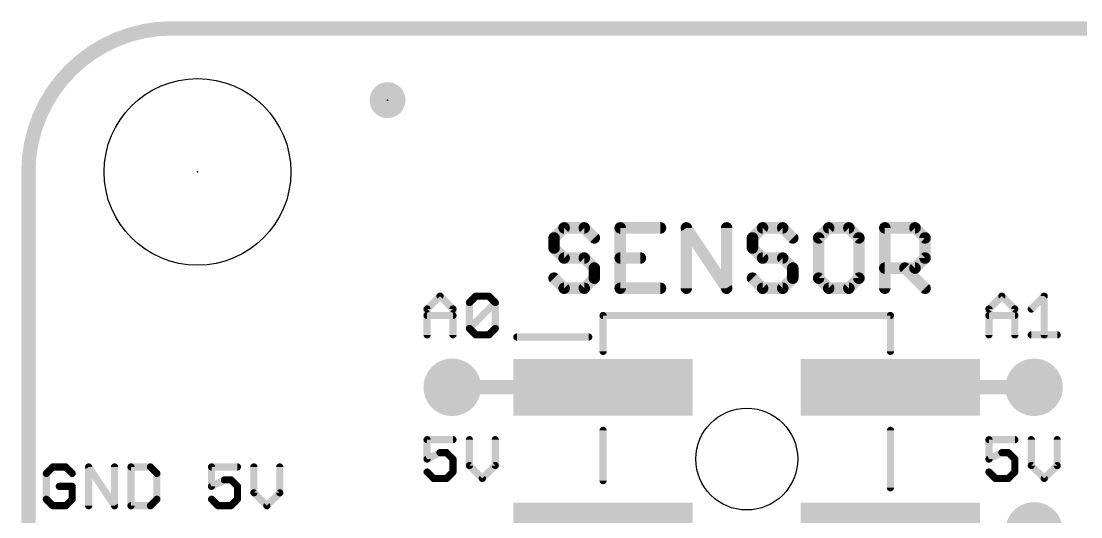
# Model space of a CAD drawing. Extents: x -27 to 95, y -17 to 50.
# Drawn here: x -0.13 to 18.61, y 40.89 to 49.66 of the extents above; entities that cross this region are included whole.
import ezdxf

# ---------------------------------------------------------------- set-up
doc = ezdxf.new("R2010")
doc.units = 0
for name, color, linetype in [('1', 12, 'CONTINUOUS'), ('16', 132, 'CONTINUOUS'), ('18', 110, 'CONTINUOUS'), ('20', 53, 'CONTINUOUS'), ('21', 41, 'CONTINUOUS'), ('23', 53, 'CONTINUOUS')]:
    doc.layers.add(name, color=color, linetype=linetype)

# ---------------------------------------------------------------- blocks, each defined once
blk = doc.blocks.new('PIE')
at = {"const_width": 0.5}
blk.add_lwpolyline([(0, -0.25, 1), (0, 0.25, 1), (0, -0.25)], format="xyb", dxfattribs=at)
blk = doc.blocks.new('RECT')
blk.add_solid([(-0.5, -0.5), (0.5, -0.5), (-0.5, 0.5), (0.5, 0.5)])
blk = doc.blocks.new('ROUNDV')
at = {"const_width": 0.5}
blk.add_lwpolyline([(0, -0.25, 1), (0, 0.25, 1), (0, -0.25)], format="xyb", dxfattribs=at)

msp = doc.modelspace()

# ---------------------------------------------------------------- linework, layer by layer
at = {"layer": '1'}
for points, const_width in [([(2.54, 49.53, 0.4142), (0, 46.99)], 0.254), ([(2.54, 49.5935, 1), (2.54, 49.4665)], 0.127), ([(2.54, 49.4665, 1), (2.54, 49.5935)], 0.127), ([(0.0635, 46.99, 1), (-0.0635, 46.99)], 0.127), ([(-0.0635, 46.99, 1), (0.0635, 46.99)], 0.127), ([(7.493, 43.2435, 1), (7.493, 43.1165)], 0.127), ([(10.16, 43.1165, 1), (10.16, 43.2435)], 0.127), ([(15.24, 43.2435, 1), (15.24, 43.1165)], 0.127), ([(17.78, 43.1165, 1), (17.78, 43.2435)], 0.127)]:
    msp.add_lwpolyline(points, format="xyb", dxfattribs=dict(at, const_width=const_width))
at = {"layer": '1', "const_width": 0.254}
for points in [[(2.54, 49.53), (91.44, 49.53)], [(0, 2.54), (0, 46.99)], [(7.493, 43.18), (10.16, 43.18)], [(17.78, 43.18), (15.24, 43.18)]]:
    msp.add_lwpolyline(points, dxfattribs=at)
at = {"layer": '16'}
for points, const_width in [([(2.54, 49.53, 0.4142), (0, 46.99)], 0.254), ([(2.54, 49.5935, 1), (2.54, 49.4665)], 0.127), ([(2.54, 49.4665, 1), (2.54, 49.5935)], 0.127), ([(0.0635, 46.99, 1), (-0.0635, 46.99)], 0.127), ([(-0.0635, 46.99, 1), (0.0635, 46.99)], 0.127)]:
    msp.add_lwpolyline(points, format="xyb", dxfattribs=dict(at, const_width=const_width))
at = {"layer": '16', "const_width": 0.254}
for points in [[(2.54, 49.53), (91.44, 49.53)], [(0, 2.54), (0, 46.99)]]:
    msp.add_lwpolyline(points, dxfattribs=at)
at = {"layer": '20'}
for points, const_width in [([(2.54, 49.53, 0.4142), (0, 46.99)], 0.254), ([(2.54, 49.5935, 1), (2.54, 49.4665)], 0.127), ([(2.54, 49.4665, 1), (2.54, 49.5935)], 0.127), ([(0.0635, 46.99, 1), (-0.0635, 46.99)], 0.127), ([(-0.0635, 46.99, 1), (0.0635, 46.99)], 0.127)]:
    msp.add_lwpolyline(points, format="xyb", dxfattribs=dict(at, const_width=const_width))
at = {"layer": '20', "const_width": 0.254}
for points in [[(91.44, 49.53), (2.54, 49.53)], [(0, 46.99), (0, 2.54)]]:
    msp.add_lwpolyline(points, dxfattribs=at)
at = {"layer": '20'}
for centre, radius in [((2.99, 46.99), 1.651), ((12.7, 41.91), 0.9)]:
    msp.add_circle(centre, radius, dxfattribs=at)
at = {"layer": '21'}
for points, const_width in [([(9.4714, 46.0003), (9.2934, 45.8224)], 0.2032), ([(9.8273, 46.0003), (9.4714, 46.0003)], 0.2032), ([(10.0052, 45.8224), (9.8273, 46.0003)], 0.2032), ([(11.1746, 46.0003), (10.4628, 46.0003)], 0.2032), ([(10.4628, 46.0003), (10.4628, 44.9326)], 0.2032), ([(11.6322, 44.9326), (11.6322, 46.0003)], 0.2032), ([(11.6322, 46.0003), (12.344, 44.9326)], 0.2032), ([(12.344, 44.9326), (12.344, 46.0003)], 0.2032), ([(12.9795, 46.0003), (12.8016, 45.8224)], 0.2032), ([(13.3354, 46.0003), (12.9795, 46.0003)], 0.2032), ([(13.5134, 45.8224), (13.3354, 46.0003)], 0.2032), ([(14.1489, 46.0003), (13.971, 45.8224)], 0.2032), ([(14.5048, 46.0003), (14.1489, 46.0003)], 0.2032), ([(14.6828, 45.8224), (14.5048, 46.0003)], 0.2032), ([(15.1404, 44.9326), (15.1404, 46.0003)], 0.2032), ([(15.1404, 46.0003), (15.6742, 46.0003)], 0.2032), ([(15.6742, 46.0003), (15.8522, 45.8224)], 0.2032), ([(9.2934, 45.8224), (9.2934, 45.6444)], 0.2032), ([(12.8016, 45.8224), (12.8016, 45.6444)], 0.2032), ([(13.971, 45.8224), (13.971, 45.1106)], 0.2032), ([(14.6828, 45.1106), (14.6828, 45.8224)], 0.2032), ([(15.8522, 45.8224), (15.8522, 45.4665)], 0.2032), ([(9.2934, 45.6444), (9.4714, 45.4665)], 0.2032), ([(12.8016, 45.6444), (12.9795, 45.4665)], 0.2032), ([(9.4714, 45.4665), (9.8273, 45.4665)], 0.2032), ([(9.8273, 45.4665), (10.0052, 45.2885)], 0.2032), ([(10.4628, 45.4665), (10.8187, 45.4665)], 0.2032), ([(12.9795, 45.4665), (13.3354, 45.4665)], 0.2032), ([(13.3354, 45.4665), (13.5134, 45.2885)], 0.2032), ([(15.8522, 45.4665), (15.6742, 45.2885)], 0.2032), ([(10.0052, 45.2885), (10.0052, 45.1106)], 0.2032), ([(13.5134, 45.2885), (13.5134, 45.1106)], 0.2032), ([(15.6742, 45.2885), (15.1404, 45.2885)], 0.2032), ([(15.4963, 45.2885), (15.8522, 44.9326)], 0.2032), ([(9.4714, 44.9326), (9.2934, 45.1106)], 0.2032), ([(10.0052, 45.1106), (9.8273, 44.9326)], 0.2032), ([(12.9795, 44.9326), (12.8016, 45.1106)], 0.2032), ([(13.5134, 45.1106), (13.3354, 44.9326)], 0.2032), ([(13.971, 45.1106), (14.1489, 44.9326)], 0.2032), ([(14.5048, 44.9326), (14.6828, 45.1106)], 0.2032), ([(9.8273, 44.9326), (9.4714, 44.9326)], 0.2032), ([(10.4628, 44.9326), (11.1746, 44.9326)], 0.2032), ([(13.3354, 44.9326), (12.9795, 44.9326)], 0.2032), ([(14.1489, 44.9326), (14.5048, 44.9326)], 0.2032), ([(7.0485, 44.5647), (7.2773, 44.7935)], 0.127), ([(7.2773, 44.7935), (7.5061, 44.5647)], 0.127), ([(7.7969, 44.6791), (7.9113, 44.7935)], 0.127), ([(7.9113, 44.7935), (8.1401, 44.7935)], 0.127), ([(8.1401, 44.7935), (8.2545, 44.6791)], 0.127), ([(16.9817, 44.5647), (17.2105, 44.7935)], 0.127), ([(17.2105, 44.7935), (17.4393, 44.5647)], 0.127), ([(17.7301, 44.5647), (17.9589, 44.7935)], 0.127), ([(17.9589, 44.7935), (17.9589, 44.1071)], 0.127), ([(7.0485, 44.1071), (7.0485, 44.5647)], 0.127), ([(7.5061, 44.5647), (7.5061, 44.1071)], 0.127), ([(7.7969, 44.2215), (7.7969, 44.6791)], 0.127), ([(7.7969, 44.2215), (8.2545, 44.6791)], 0.127), ([(8.2545, 44.6791), (8.2545, 44.2215)], 0.127), ([(16.9817, 44.1071), (16.9817, 44.5647)], 0.127), ([(17.4393, 44.5647), (17.4393, 44.1071)], 0.127), ([(7.0485, 44.4503), (7.5061, 44.4503)], 0.127), ([(15.24, 44.45), (10.16, 44.45)], 0.127), ([(10.16, 44.45), (10.16, 43.815)], 0.127), ([(15.24, 43.815), (15.24, 44.45)], 0.127), ([(16.9817, 44.4503), (17.4393, 44.4503)], 0.127), ([(7.9113, 44.1071), (7.7969, 44.2215)], 0.127), ([(8.2545, 44.2215), (8.1401, 44.1071)], 0.127), ([(8.1401, 44.1071), (7.9113, 44.1071)], 0.127), ([(8.636, 44.069), (9.906, 44.069)], 0.127), ([(17.7301, 44.1071), (18.1877, 44.1071)], 0.127), ([(10.16, 42.418), (10.16, 41.529)], 0.127), ([(15.24, 42.418), (15.24, 41.402)], 0.127), ([(7.5061, 42.2535), (7.0485, 42.2535)], 0.127), ([(7.0485, 42.2535), (7.0485, 41.9103)], 0.127), ([(7.7969, 42.2535), (7.7969, 41.7959)], 0.127), ([(8.2545, 41.7959), (8.2545, 42.2535)], 0.127), ([(17.4393, 42.2535), (16.9817, 42.2535)], 0.127), ([(16.9817, 42.2535), (16.9817, 41.9103)], 0.127), ([(17.7301, 42.2535), (17.7301, 41.7959)], 0.127), ([(18.1877, 41.7959), (18.1877, 42.2535)], 0.127), ([(7.0485, 41.9103), (7.2773, 42.0247)], 0.127), ([(7.2773, 42.0247), (7.3917, 42.0247)], 0.127), ([(7.3917, 42.0247), (7.5061, 41.9103)], 0.127), ([(7.5061, 41.9103), (7.5061, 41.6815)], 0.127), ([(16.9817, 41.9103), (17.2105, 42.0247)], 0.127), ([(17.2105, 42.0247), (17.3249, 42.0247)], 0.127), ([(17.3249, 42.0247), (17.4393, 41.9103)], 0.127), ([(17.4393, 41.9103), (17.4393, 41.6815)], 0.127), ([(0.4319, 41.7709), (0.3175, 41.6565)], 0.127), ([(0.6607, 41.7709), (0.4319, 41.7709)], 0.127), ([(0.7751, 41.6565), (0.6607, 41.7709)], 0.127), ([(1.0659, 41.0845), (1.0659, 41.7709)], 0.127), ([(1.0659, 41.7709), (1.5235, 41.0845)], 0.127), ([(1.5235, 41.0845), (1.5235, 41.7709)], 0.127), ([(1.8143, 41.7709), (1.8143, 41.0845)], 0.127), ([(2.1575, 41.7709), (1.8143, 41.7709)], 0.127), ([(2.2719, 41.6565), (2.1575, 41.7709)], 0.127), ([(3.6961, 41.7709), (3.2385, 41.7709)], 0.127), ([(3.2385, 41.7709), (3.2385, 41.4277)], 0.127), ([(3.9869, 41.7709), (3.9869, 41.3133)], 0.127), ([(4.4445, 41.3133), (4.4445, 41.7709)], 0.127), ([(7.7969, 41.7959), (8.0257, 41.5671)], 0.127), ([(8.0257, 41.5671), (8.2545, 41.7959)], 0.127), ([(17.7301, 41.7959), (17.9589, 41.5671)], 0.127), ([(17.9589, 41.5671), (18.1877, 41.7959)], 0.127), ([(0.3175, 41.6565), (0.3175, 41.1989)], 0.127), ([(2.2719, 41.1989), (2.2719, 41.6565)], 0.127), ([(3.2385, 41.4277), (3.4673, 41.5421)], 0.127), ([(3.4673, 41.5421), (3.5817, 41.5421)], 0.127), ([(3.5817, 41.5421), (3.6961, 41.4277)], 0.127), ([(7.1629, 41.5671), (7.0485, 41.6815)], 0.127), ([(7.3917, 41.5671), (7.1629, 41.5671)], 0.127), ([(7.5061, 41.6815), (7.3917, 41.5671)], 0.127), ([(17.0961, 41.5671), (16.9817, 41.6815)], 0.127), ([(17.3249, 41.5671), (17.0961, 41.5671)], 0.127), ([(17.4393, 41.6815), (17.3249, 41.5671)], 0.127), ([(0.7751, 41.4277), (0.5463, 41.4277)], 0.127), ([(0.7751, 41.1989), (0.7751, 41.4277)], 0.127), ([(3.6961, 41.4277), (3.6961, 41.1989)], 0.127), ([(0.3175, 41.1989), (0.4319, 41.0845)], 0.127), ([(0.6607, 41.0845), (0.7751, 41.1989)], 0.127), ([(2.1575, 41.0845), (2.2719, 41.1989)], 0.127), ([(3.3529, 41.0845), (3.2385, 41.1989)], 0.127), ([(3.6961, 41.1989), (3.5817, 41.0845)], 0.127), ([(3.9869, 41.3133), (4.2157, 41.0845)], 0.127), ([(4.2157, 41.0845), (4.4445, 41.3133)], 0.127), ([(0.4319, 41.0845), (0.6607, 41.0845)], 0.127), ([(1.8143, 41.0845), (2.1575, 41.0845)], 0.127), ([(3.5817, 41.0845), (3.3529, 41.0845)], 0.127)]:
    msp.add_lwpolyline(points, dxfattribs=dict(at, const_width=const_width))
for points, const_width in [([(9.4714, 46.0511, 1), (9.4714, 45.9495)], 0.1016), ([(9.5073, 45.9644, 1), (9.4354, 46.0362)], 0.1016), ([(9.8632, 46.0362, 1), (9.7913, 45.9644)], 0.1016), ([(9.8273, 45.9495, 1), (9.8273, 46.0511)], 0.1016), ([(10.4628, 46.0511, 1), (10.4628, 45.9495)], 0.1016), ([(10.5136, 46.0003, 1), (10.412, 46.0003)], 0.1016), ([(11.1746, 45.9495, 1), (11.1746, 46.0511)], 0.1016), ([(11.683, 46.0003, 1), (11.5814, 46.0003)], 0.1016), ([(11.6745, 46.0285, 1), (11.5899, 45.9721)], 0.1016), ([(12.3948, 46.0003, 1), (12.2932, 46.0003)], 0.1016), ([(12.9795, 46.0511, 1), (12.9795, 45.9495)], 0.1016), ([(13.0155, 45.9644, 1), (12.9436, 46.0362)], 0.1016), ([(13.3714, 46.0362, 1), (13.2995, 45.9644)], 0.1016), ([(13.3354, 45.9495, 1), (13.3354, 46.0511)], 0.1016), ([(14.1489, 46.0511, 1), (14.1489, 45.9495)], 0.1016), ([(14.1849, 45.9644, 1), (14.113, 46.0362)], 0.1016), ([(14.5408, 46.0362, 1), (14.4689, 45.9644)], 0.1016), ([(14.5048, 45.9495, 1), (14.5048, 46.0511)], 0.1016), ([(15.1912, 46.0003, 1), (15.0896, 46.0003)], 0.1016), ([(15.1404, 46.0511, 1), (15.1404, 45.9495)], 0.1016), ([(15.7102, 46.0362, 1), (15.6383, 45.9644)], 0.1016), ([(15.6742, 45.9495, 1), (15.6742, 46.0511)], 0.1016), ([(9.3442, 45.8224, 1), (9.2426, 45.8224)], 0.1016), ([(9.2575, 45.8583, 1), (9.3293, 45.7864)], 0.1016), ([(9.9693, 45.7864, 1), (10.0411, 45.8583)], 0.1016), ([(12.8524, 45.8224, 1), (12.7508, 45.8224)], 0.1016), ([(12.7657, 45.8583, 1), (12.8375, 45.7864)], 0.1016), ([(13.4775, 45.7864, 1), (13.5493, 45.8583)], 0.1016), ([(14.0218, 45.8224, 1), (13.9202, 45.8224)], 0.1016), ([(13.9351, 45.8583, 1), (14.0069, 45.7864)], 0.1016), ([(14.7336, 45.8224, 1), (14.632, 45.8224)], 0.1016), ([(14.6469, 45.7864, 1), (14.7187, 45.8583)], 0.1016), ([(15.903, 45.8224, 1), (15.8014, 45.8224)], 0.1016), ([(15.8163, 45.7864, 1), (15.8881, 45.8583)], 0.1016), ([(9.3293, 45.6803, 1), (9.2575, 45.6085)], 0.1016), ([(12.8375, 45.6803, 1), (12.7657, 45.6085)], 0.1016), ([(9.2426, 45.6444, 1), (9.3442, 45.6444)], 0.1016), ([(9.4714, 45.5173, 1), (9.4714, 45.4157)], 0.1016), ([(9.4354, 45.4305, 1), (9.5073, 45.5024)], 0.1016), ([(9.8632, 45.5024, 1), (9.7913, 45.4305)], 0.1016), ([(9.8273, 45.4157, 1), (9.8273, 45.5173)], 0.1016), ([(10.4628, 45.5173, 1), (10.4628, 45.4157)], 0.1016), ([(10.8187, 45.4157, 1), (10.8187, 45.5173)], 0.1016), ([(12.7508, 45.6444, 1), (12.8524, 45.6444)], 0.1016), ([(12.9795, 45.5173, 1), (12.9795, 45.4157)], 0.1016), ([(12.9436, 45.4305, 1), (13.0155, 45.5024)], 0.1016), ([(13.3714, 45.5024, 1), (13.2995, 45.4305)], 0.1016), ([(13.3354, 45.4157, 1), (13.3354, 45.5173)], 0.1016), ([(15.8881, 45.4305, 1), (15.8163, 45.5024)], 0.1016), ([(10.056, 45.2885, 1), (9.9544, 45.2885)], 0.1016), ([(9.9693, 45.2526, 1), (10.0411, 45.3244)], 0.1016), ([(13.5642, 45.2885, 1), (13.4626, 45.2885)], 0.1016), ([(13.4775, 45.2526, 1), (13.5493, 45.3244)], 0.1016), ([(15.1404, 45.3393, 1), (15.1404, 45.2377)], 0.1016), ([(15.5322, 45.3244, 1), (15.4604, 45.2526)], 0.1016), ([(15.6383, 45.3244, 1), (15.7102, 45.2526)], 0.1016), ([(15.6742, 45.2377, 1), (15.6742, 45.3393)], 0.1016), ([(15.8014, 45.4665, 1), (15.903, 45.4665)], 0.1016), ([(9.3293, 45.1465, 1), (9.2575, 45.0746)], 0.1016), ([(9.9544, 45.1106, 1), (10.056, 45.1106)], 0.1016), ([(10.0411, 45.0746, 1), (9.9693, 45.1465)], 0.1016), ([(12.8375, 45.1465, 1), (12.7657, 45.0746)], 0.1016), ([(13.4626, 45.1106, 1), (13.5642, 45.1106)], 0.1016), ([(13.5493, 45.0746, 1), (13.4775, 45.1465)], 0.1016), ([(14.0069, 45.1465, 1), (13.9351, 45.0746)], 0.1016), ([(13.9202, 45.1106, 1), (14.0218, 45.1106)], 0.1016), ([(14.632, 45.1106, 1), (14.7336, 45.1106)], 0.1016), ([(14.7187, 45.0746, 1), (14.6469, 45.1465)], 0.1016), ([(9.4714, 44.9834, 1), (9.4714, 44.8818)], 0.1016), ([(9.4354, 44.8967, 1), (9.5073, 44.9685)], 0.1016), ([(9.7913, 44.9685, 1), (9.8632, 44.8967)], 0.1016), ([(9.8273, 44.8818, 1), (9.8273, 44.9834)], 0.1016), ([(10.4628, 44.9834, 1), (10.4628, 44.8818)], 0.1016), ([(10.412, 44.9326, 1), (10.5136, 44.9326)], 0.1016), ([(11.1746, 44.8818, 1), (11.1746, 44.9834)], 0.1016), ([(11.5814, 44.9326, 1), (11.683, 44.9326)], 0.1016), ([(12.2932, 44.9326, 1), (12.3948, 44.9326)], 0.1016), ([(12.3017, 44.9044, 1), (12.3863, 44.9608)], 0.1016), ([(12.9795, 44.9834, 1), (12.9795, 44.8818)], 0.1016), ([(12.9436, 44.8967, 1), (13.0155, 44.9685)], 0.1016), ([(13.2995, 44.9685, 1), (13.3714, 44.8967)], 0.1016), ([(13.3354, 44.8818, 1), (13.3354, 44.9834)], 0.1016), ([(14.1489, 44.9834, 1), (14.1489, 44.8818)], 0.1016), ([(14.113, 44.8967, 1), (14.1849, 44.9685)], 0.1016), ([(14.4689, 44.9685, 1), (14.5408, 44.8967)], 0.1016), ([(14.5048, 44.8818, 1), (14.5048, 44.9834)], 0.1016), ([(15.0896, 44.9326, 1), (15.1912, 44.9326)], 0.1016), ([(15.8163, 44.8967, 1), (15.8881, 44.9685)], 0.1016), ([(7.2997, 44.8159, 1), (7.2548, 44.771)], 0.0635), ([(7.2997, 44.771, 1), (7.2548, 44.8159)], 0.0635), ([(7.9113, 44.8252, 1), (7.9113, 44.7617)], 0.0635), ([(7.9338, 44.771, 1), (7.8889, 44.8159)], 0.0635), ([(8.1626, 44.8159, 1), (8.1177, 44.771)], 0.0635), ([(8.1401, 44.7617, 1), (8.1401, 44.8252)], 0.0635), ([(17.2329, 44.8159, 1), (17.188, 44.771)], 0.0635), ([(17.2329, 44.771, 1), (17.188, 44.8159)], 0.0635), ([(17.9906, 44.7935, 1), (17.9271, 44.7935)], 0.0635), ([(17.9813, 44.771, 1), (17.9364, 44.8159)], 0.0635), ([(7.026, 44.5871, 1), (7.071, 44.5422)], 0.0635), ([(7.0803, 44.5647, 1), (7.0168, 44.5647)], 0.0635), ([(7.5378, 44.5647, 1), (7.4743, 44.5647)], 0.0635), ([(7.4836, 44.5422, 1), (7.5285, 44.5871)], 0.0635), ([(7.8287, 44.6791, 1), (7.7652, 44.6791)], 0.0635), ([(7.7745, 44.7015, 1), (7.8194, 44.6566)], 0.0635), ([(8.2863, 44.6791, 1), (8.2228, 44.6791)], 0.0635), ([(8.277, 44.6566, 1), (8.2321, 44.7015)], 0.0635), ([(8.2321, 44.6566, 1), (8.277, 44.7015)], 0.0635), ([(17.0134, 44.5647, 1), (16.9499, 44.5647)], 0.0635), ([(16.9592, 44.5871, 1), (17.0041, 44.5422)], 0.0635), ([(17.471, 44.5647, 1), (17.4075, 44.5647)], 0.0635), ([(17.4168, 44.5422, 1), (17.4617, 44.5871)], 0.0635), ([(17.7076, 44.5871, 1), (17.7525, 44.5422)], 0.0635), ([(7.0485, 44.482, 1), (7.0485, 44.4185)], 0.0635), ([(7.5061, 44.4185, 1), (7.5061, 44.482)], 0.0635), ([(10.1918, 44.45, 1), (10.1282, 44.45)], 0.0635), ([(10.16, 44.4818, 1), (10.16, 44.4183)], 0.0635), ([(15.2718, 44.45, 1), (15.2082, 44.45)], 0.0635), ([(15.24, 44.4183, 1), (15.24, 44.4818)], 0.0635), ([(16.9817, 44.482, 1), (16.9817, 44.4185)], 0.0635), ([(17.4393, 44.4185, 1), (17.4393, 44.482)], 0.0635), ([(7.8194, 44.2439, 1), (7.7745, 44.199)], 0.0635), ([(7.7745, 44.2439, 1), (7.8194, 44.199)], 0.0635), ([(7.7652, 44.2215, 1), (7.8287, 44.2215)], 0.0635), ([(8.2228, 44.2215, 1), (8.2863, 44.2215)], 0.0635), ([(8.277, 44.199, 1), (8.2321, 44.2439)], 0.0635), ([(7.0168, 44.1071, 1), (7.0803, 44.1071)], 0.0635), ([(7.4743, 44.1071, 1), (7.5378, 44.1071)], 0.0635), ([(7.9113, 44.1389, 1), (7.9113, 44.0754)], 0.0635), ([(7.8889, 44.0846, 1), (7.9338, 44.1296)], 0.0635), ([(8.1177, 44.1296, 1), (8.1626, 44.0846)], 0.0635), ([(8.1401, 44.0754, 1), (8.1401, 44.1389)], 0.0635), ([(8.636, 44.1008, 1), (8.636, 44.0373)], 0.0635), ([(9.906, 44.0373, 1), (9.906, 44.1008)], 0.0635), ([(16.9499, 44.1071, 1), (17.0134, 44.1071)], 0.0635), ([(17.4075, 44.1071, 1), (17.471, 44.1071)], 0.0635), ([(17.7301, 44.1389, 1), (17.7301, 44.0754)], 0.0635), ([(17.9271, 44.1071, 1), (17.9906, 44.1071)], 0.0635), ([(18.1877, 44.0754, 1), (18.1877, 44.1389)], 0.0635), ([(10.1282, 43.815, 1), (10.1918, 43.815)], 0.0635), ([(15.2082, 43.815, 1), (15.2718, 43.815)], 0.0635), ([(10.1918, 42.418, 1), (10.1282, 42.418)], 0.0635), ([(15.2718, 42.418, 1), (15.2082, 42.418)], 0.0635), ([(7.0485, 42.2852, 1), (7.0485, 42.2217)], 0.0635), ([(7.0803, 42.2535, 1), (7.0168, 42.2535)], 0.0635), ([(7.5061, 42.2217, 1), (7.5061, 42.2852)], 0.0635), ([(7.8287, 42.2535, 1), (7.7652, 42.2535)], 0.0635), ([(8.2863, 42.2535, 1), (8.2228, 42.2535)], 0.0635), ([(16.9817, 42.2852, 1), (16.9817, 42.2217)], 0.0635), ([(17.0134, 42.2535, 1), (16.9499, 42.2535)], 0.0635), ([(17.4393, 42.2217, 1), (17.4393, 42.2852)], 0.0635), ([(17.7618, 42.2535, 1), (17.6983, 42.2535)], 0.0635), ([(18.2194, 42.2535, 1), (18.1559, 42.2535)], 0.0635), ([(7.0343, 41.9387, 1), (7.0627, 41.8819)], 0.0635), ([(7.2773, 42.0564, 1), (7.2773, 41.9929)], 0.0635), ([(7.2915, 41.9963, 1), (7.2631, 42.0531)], 0.0635), ([(7.4141, 42.0471, 1), (7.3692, 42.0022)], 0.0635), ([(7.3917, 41.9929, 1), (7.3917, 42.0564)], 0.0635), ([(7.5378, 41.9103, 1), (7.4743, 41.9103)], 0.0635), ([(7.4836, 41.8878, 1), (7.5285, 41.9327)], 0.0635), ([(16.9675, 41.9387, 1), (16.9959, 41.8819)], 0.0635), ([(17.2105, 42.0564, 1), (17.2105, 41.9929)], 0.0635), ([(17.2247, 41.9963, 1), (17.1963, 42.0531)], 0.0635), ([(17.3473, 42.0471, 1), (17.3024, 42.0022)], 0.0635), ([(17.3249, 41.9929, 1), (17.3249, 42.0564)], 0.0635), ([(17.471, 41.9103, 1), (17.4075, 41.9103)], 0.0635), ([(17.4168, 41.8878, 1), (17.4617, 41.9327)], 0.0635), ([(0.4319, 41.8026, 1), (0.4319, 41.7391)], 0.0635), ([(0.4543, 41.7484, 1), (0.4094, 41.7933)], 0.0635), ([(0.6831, 41.7933, 1), (0.6382, 41.7484)], 0.0635), ([(0.6607, 41.7391, 1), (0.6607, 41.8026)], 0.0635), ([(1.0923, 41.7885, 1), (1.0395, 41.7533)], 0.0635), ([(1.0977, 41.7709, 1), (1.0342, 41.7709)], 0.0635), ([(1.5553, 41.7709, 1), (1.4918, 41.7709)], 0.0635), ([(1.8143, 41.8026, 1), (1.8143, 41.7391)], 0.0635), ([(1.8461, 41.7709, 1), (1.7826, 41.7709)], 0.0635), ([(2.18, 41.7933, 1), (2.1351, 41.7484)], 0.0635), ([(2.1575, 41.7391, 1), (2.1575, 41.8026)], 0.0635), ([(3.2703, 41.7709, 1), (3.2067, 41.7709)], 0.0635), ([(3.2385, 41.8026, 1), (3.2385, 41.7391)], 0.0635), ([(3.6961, 41.7391, 1), (3.6961, 41.8026)], 0.0635), ([(4.0187, 41.7709, 1), (3.9552, 41.7709)], 0.0635), ([(4.4763, 41.7709, 1), (4.4128, 41.7709)], 0.0635), ([(7.0168, 41.9103, 1), (7.0803, 41.9103)], 0.0635), ([(7.8194, 41.8183, 1), (7.7745, 41.7734)], 0.0635), ([(7.7652, 41.7959, 1), (7.8287, 41.7959)], 0.0635), ([(8.2228, 41.7959, 1), (8.2863, 41.7959)], 0.0635), ([(8.277, 41.7734, 1), (8.2321, 41.8183)], 0.0635), ([(16.9499, 41.9103, 1), (17.0134, 41.9103)], 0.0635), ([(17.6983, 41.7959, 1), (17.7618, 41.7959)], 0.0635), ([(17.7525, 41.8183, 1), (17.7076, 41.7734)], 0.0635), ([(18.1559, 41.7959, 1), (18.2194, 41.7959)], 0.0635), ([(18.2101, 41.7734, 1), (18.1652, 41.8183)], 0.0635), ([(0.3493, 41.6565, 1), (0.2858, 41.6565)], 0.0635), ([(0.295, 41.6789, 1), (0.34, 41.634)], 0.0635), ([(0.7526, 41.634, 1), (0.7975, 41.6789)], 0.0635), ([(2.3037, 41.6565, 1), (2.2402, 41.6565)], 0.0635), ([(2.2495, 41.634, 1), (2.2944, 41.6789)], 0.0635), ([(3.4673, 41.5738, 1), (3.4673, 41.5103)], 0.0635), ([(3.4815, 41.5137, 1), (3.4531, 41.5705)], 0.0635), ([(3.6041, 41.5645, 1), (3.5592, 41.5196)], 0.0635), ([(3.5817, 41.5103, 1), (3.5817, 41.5738)], 0.0635), ([(7.071, 41.7039, 1), (7.026, 41.659)], 0.0635), ([(7.1629, 41.5989, 1), (7.1629, 41.5354)], 0.0635), ([(7.1404, 41.5446, 1), (7.1853, 41.5896)], 0.0635), ([(7.3692, 41.5896, 1), (7.4141, 41.5446)], 0.0635), ([(7.3917, 41.5354, 1), (7.3917, 41.5989)], 0.0635), ([(7.4743, 41.6815, 1), (7.5378, 41.6815)], 0.0635), ([(7.5285, 41.659, 1), (7.4836, 41.7039)], 0.0635), ([(8.0033, 41.5896, 1), (8.0482, 41.5446)], 0.0635), ([(8.0033, 41.5446, 1), (8.0482, 41.5896)], 0.0635), ([(17.0041, 41.7039, 1), (16.9592, 41.659)], 0.0635), ([(17.0961, 41.5989, 1), (17.0961, 41.5354)], 0.0635), ([(17.0736, 41.5446, 1), (17.1185, 41.5896)], 0.0635), ([(17.3024, 41.5896, 1), (17.3473, 41.5446)], 0.0635), ([(17.3249, 41.5354, 1), (17.3249, 41.5989)], 0.0635), ([(17.4075, 41.6815, 1), (17.471, 41.6815)], 0.0635), ([(17.4617, 41.659, 1), (17.4168, 41.7039)], 0.0635), ([(17.9364, 41.5896, 1), (17.9813, 41.5446)], 0.0635), ([(17.9364, 41.5446, 1), (17.9813, 41.5896)], 0.0635), ([(0.5463, 41.4594, 1), (0.5463, 41.3959)], 0.0635), ([(0.8068, 41.4277, 1), (0.7433, 41.4277)], 0.0635), ([(0.7751, 41.3959, 1), (0.7751, 41.4594)], 0.0635), ([(3.2067, 41.4277, 1), (3.2703, 41.4277)], 0.0635), ([(3.2243, 41.4561, 1), (3.2527, 41.3993)], 0.0635), ([(3.7278, 41.4277, 1), (3.6643, 41.4277)], 0.0635), ([(3.6736, 41.4052, 1), (3.7185, 41.4501)], 0.0635), ([(10.1282, 41.529, 1), (10.1918, 41.529)], 0.0635), ([(15.2082, 41.402, 1), (15.2718, 41.402)], 0.0635), ([(0.34, 41.2213, 1), (0.295, 41.1764)], 0.0635), ([(0.2858, 41.1989, 1), (0.3493, 41.1989)], 0.0635), ([(0.7433, 41.1989, 1), (0.8068, 41.1989)], 0.0635), ([(0.7975, 41.1764, 1), (0.7526, 41.2213)], 0.0635), ([(2.2402, 41.1989, 1), (2.3037, 41.1989)], 0.0635), ([(2.2944, 41.1764, 1), (2.2495, 41.2213)], 0.0635), ([(3.261, 41.2213, 1), (3.216, 41.1764)], 0.0635), ([(3.6643, 41.1989, 1), (3.7278, 41.1989)], 0.0635), ([(3.7185, 41.1764, 1), (3.6736, 41.2213)], 0.0635), ([(4.0094, 41.3357, 1), (3.9645, 41.2908)], 0.0635), ([(3.9552, 41.3133, 1), (4.0187, 41.3133)], 0.0635), ([(4.4128, 41.3133, 1), (4.4763, 41.3133)], 0.0635), ([(4.467, 41.2908, 1), (4.4221, 41.3357)], 0.0635), ([(0.4319, 41.1163, 1), (0.4319, 41.0527)], 0.0635), ([(0.4094, 41.062, 1), (0.4543, 41.107)], 0.0635), ([(0.6382, 41.107, 1), (0.6831, 41.062)], 0.0635), ([(0.6607, 41.0527, 1), (0.6607, 41.1163)], 0.0635), ([(1.0342, 41.0845, 1), (1.0977, 41.0845)], 0.0635), ([(1.4918, 41.0845, 1), (1.5553, 41.0845)], 0.0635), ([(1.4971, 41.0669, 1), (1.5499, 41.1021)], 0.0635), ([(1.8143, 41.1163, 1), (1.8143, 41.0527)], 0.0635), ([(1.7826, 41.0845, 1), (1.8461, 41.0845)], 0.0635), ([(2.1351, 41.107, 1), (2.18, 41.062)], 0.0635), ([(2.1575, 41.0527, 1), (2.1575, 41.1163)], 0.0635), ([(3.3529, 41.1163, 1), (3.3529, 41.0527)], 0.0635), ([(3.3304, 41.062, 1), (3.3753, 41.107)], 0.0635), ([(3.5592, 41.107, 1), (3.6041, 41.062)], 0.0635), ([(3.5817, 41.0527, 1), (3.5817, 41.1163)], 0.0635), ([(4.1933, 41.107, 1), (4.2382, 41.062)], 0.0635), ([(4.1933, 41.062, 1), (4.2382, 41.107)], 0.0635)]:
    msp.add_lwpolyline(points, format="xyb", dxfattribs=dict(at, const_width=const_width))
at = {"layer": '23'}
for p in [(6.35, 48.26), (2.99, 46.99)]:
    msp.add_point(p, dxfattribs=at)

# ---------------------------------------------------------------- block references
at = {"layer": '1', "xscale": 0.635, "yscale": 0.635}
msp.add_blockref('PIE', (6.35, 48.26), dxfattribs=at)
at = {"layer": '1', "xscale": 3.17}
for p in [(10.16, 43.18), (15.24, 43.18), (10.16, 40.64), (15.24, 40.64)]:
    msp.add_blockref('RECT', p, dxfattribs=at)
at = {"layer": '18', "xscale": 1.016, "yscale": 1.016}
for p in [(7.493, 43.18), (7.493, 43.18), (17.78, 43.18), (17.78, 43.18), (17.78, 40.64), (17.78, 40.64)]:
    msp.add_blockref('ROUNDV', p, dxfattribs=at)

doc.saveas('drawing.dxf')
